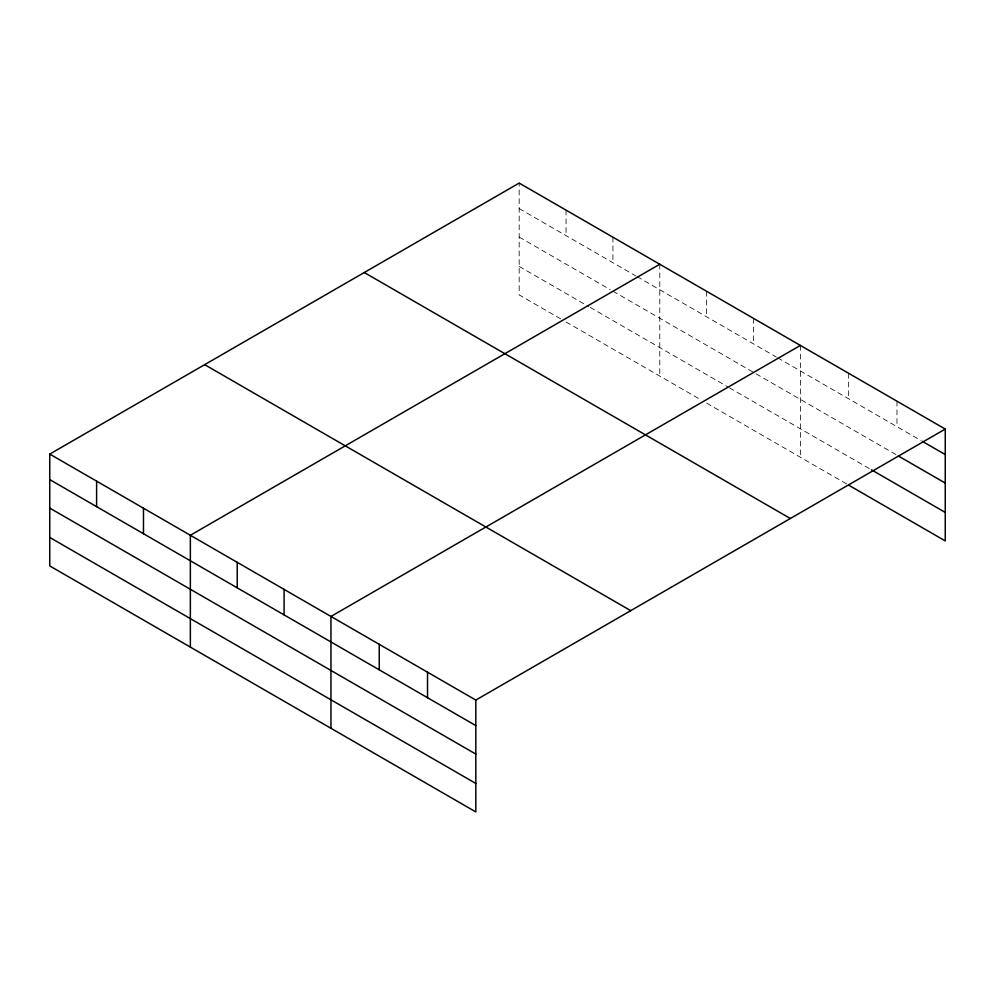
<?xml version="1.0" encoding="UTF-8"?>
<svg xmlns="http://www.w3.org/2000/svg" width="995" height="995" viewBox="0 0 995 995"><rect width="100%" height="100%" fill="white"/><g stroke="black" fill="none" stroke-linecap="round" stroke-linejoin="round"><path stroke-width="0.75" stroke-dasharray="4.97 3.73" d="M560.695 318.885L519.179 294.918L519.179 183.08M519.179 208.577L635.681 275.839M637.024 276.61L776.287 357.018M777.617 357.79L921.109 440.623M519.179 237.071L610.233 289.644M612.92 291.187L896.968 455.175M519.179 266.424L588.816 306.622M590.147 307.393L728.079 387.03M729.41 387.801L870.14 469.043M566.043 321.97L701.301 400.052M706.649 403.149L848.673 485.15M896.968 401.184L896.968 426.693M848.673 373.312L848.673 398.808M800.39 345.427L800.39 457.265M753.514 318.363L753.514 343.872M706.649 291.311L706.649 316.808M659.784 264.247L659.784 376.085M612.92 237.196L612.92 262.692M566.043 210.132L566.043 235.641"/><path stroke-width="1.49" d="M945.25 429.069L519.179 183.08L49.75 454.093L49.75 565.931L475.821 811.92L475.821 700.082L945.25 429.069L945.25 540.907L848.673 485.15M659.784 264.247L190.356 535.273L190.356 647.111M800.39 345.427L330.949 616.452L330.949 728.29M922.452 441.407L945.25 454.566M898.298 455.959L945.25 483.06M871.471 469.814L945.25 512.413M364.269 272.518L790.341 518.507M204.659 364.655L630.731 610.644M49.75 454.093L475.821 700.082M49.75 479.602L475.821 725.591M49.75 508.097L475.821 754.086M49.75 537.449L475.821 783.438M427.527 672.21L427.527 697.706M379.244 644.325L379.244 669.834M284.085 589.388L284.085 614.898M237.22 562.337L237.22 587.834M143.479 508.221L143.479 533.718M96.615 481.157L96.615 506.666"/></g></svg>
